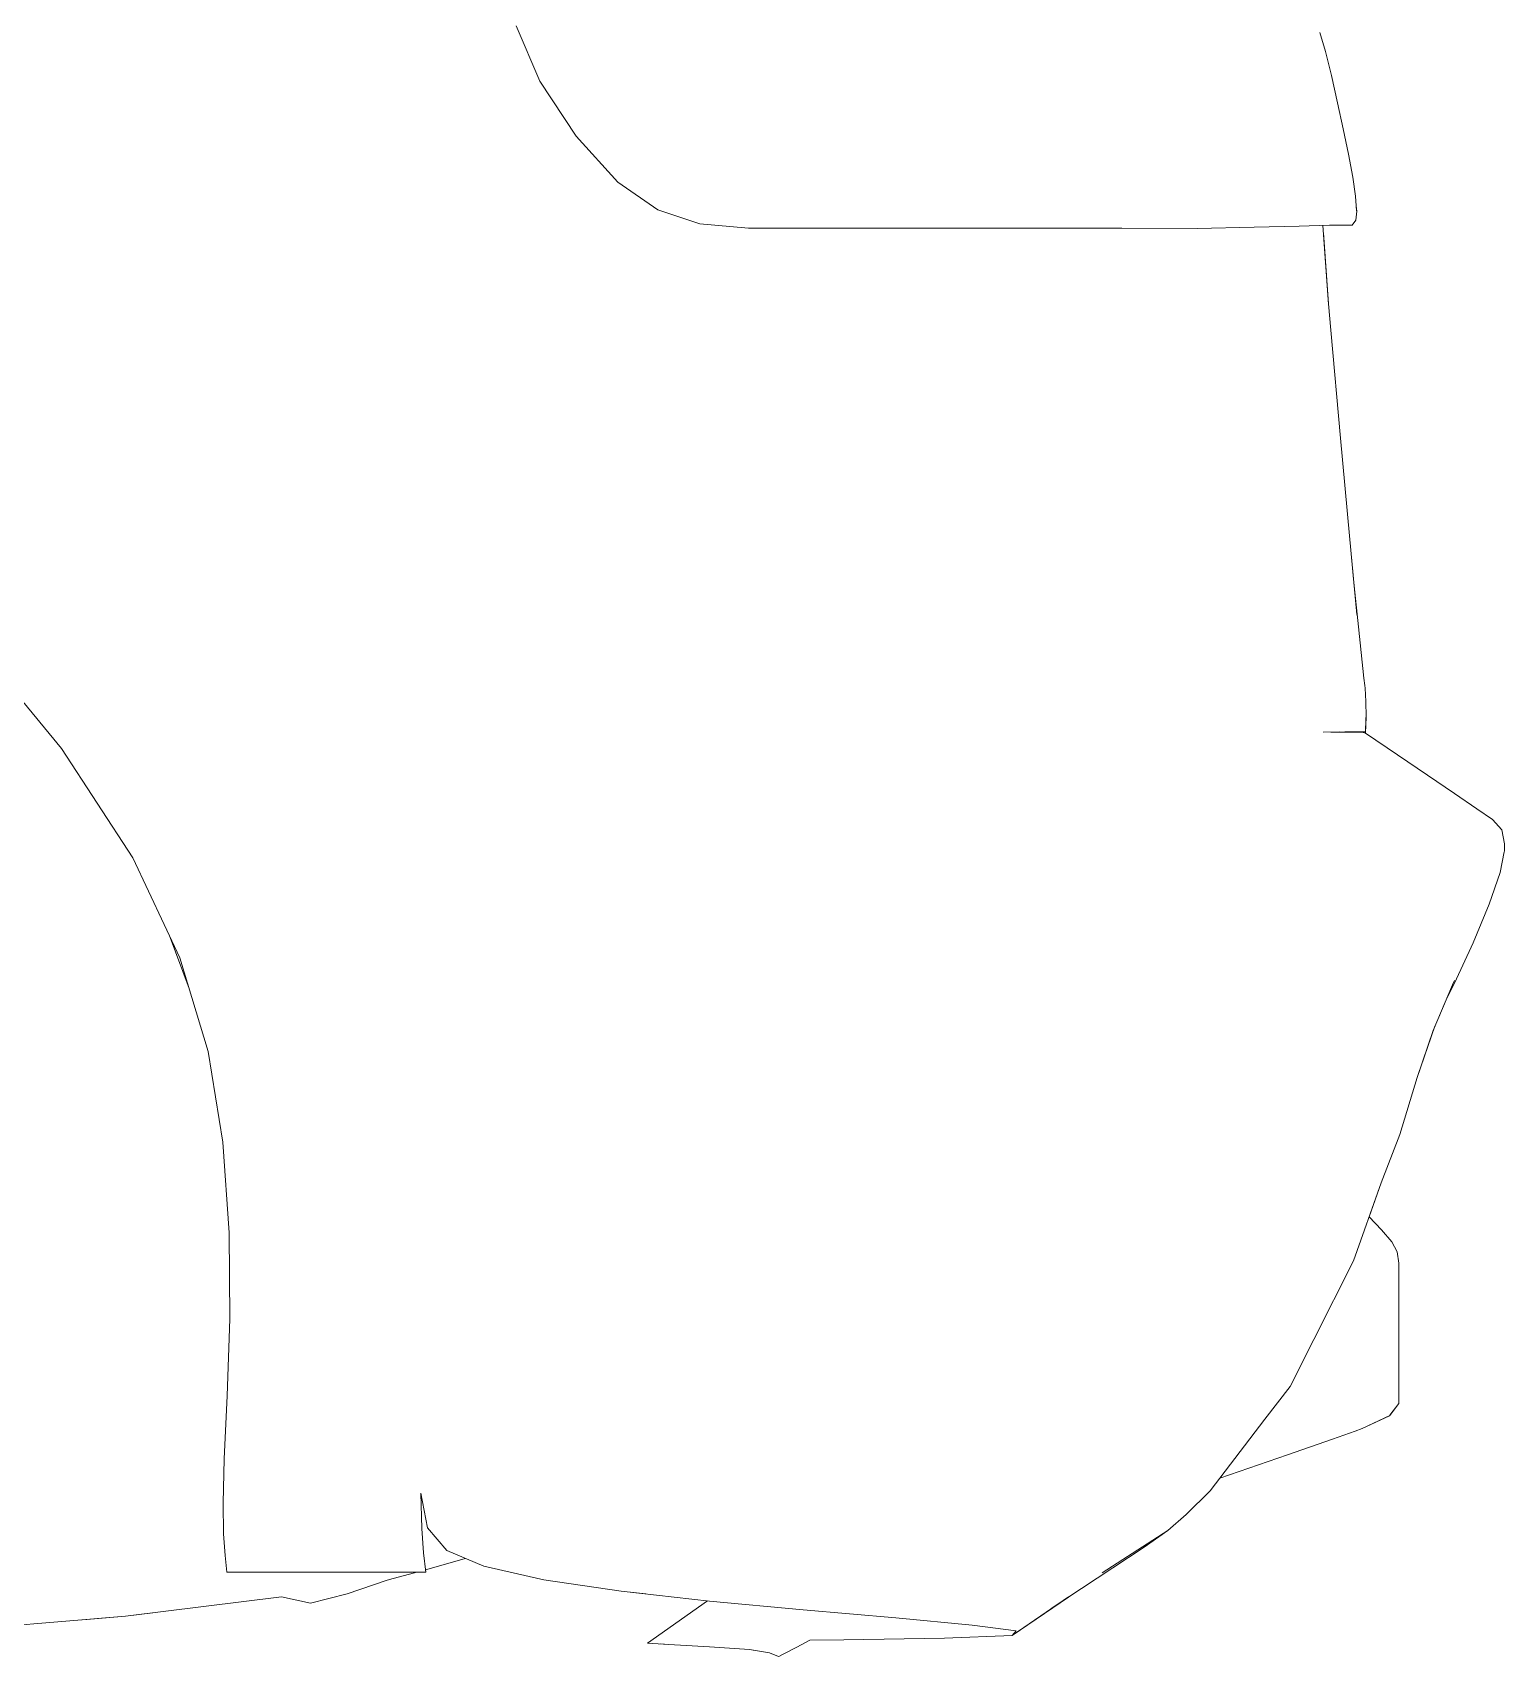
# Model space of a CAD drawing. Header units: millimetres. Extents: x -1879 to 2403, y -38 to 1439.
# Drawn here: x 1991.1 to 2402.9, y 205.8 to 660 of the extents above; entities that cross this region are included whole.
import ezdxf

# ---------------------------------------------------------------- set-up
doc = ezdxf.new("R2010")
doc.units = ezdxf.units.MM
doc.header["$MEASUREMENT"] = 0
doc.layers.add('CITROEN C4  01', color=7, linetype='Continuous', lineweight=0, true_color=0x9a0018)

msp = doc.modelspace()

# ---------------------------------------------------------------- linework, layer by layer
at = {"layer": 'CITROEN C4  01'}
for p, q in [((2133.07, 646.45), (2126.41, 661.9)), ((2351.22, 660.03), (2352.82, 654.75)), ((2351.22, 660.03), (2351.22, 660.03)), ((2352.82, 654.75), (2354.53, 647.95)), ((2143.23, 631), (2133.07, 646.45)), ((2354.53, 647.95), (2356.23, 640.35)), ((2357.79, 633.09), (2356.23, 640.35)), ((2357.79, 633.09), (2359.31, 625.95)), ((2357.79, 633.09), (2357.79, 633.09)), ((2154.89, 618.13), (2143.23, 631)), ((2359.31, 625.95), (2360.5, 619.57)), ((2166.05, 610.41), (2154.89, 618.13)), ((2361.27, 614.22), (2360.5, 619.57)), ((2361.55, 610.14), (2361.27, 614.22)), ((2361.27, 614.22), (2361.46, 611.53)), ((2177.84, 606.54), (2166.05, 610.41)), ((2361.58, 610.04), (2361.32, 607.55)), ((2361.46, 611.56), (2361.58, 610.04)), ((2361.55, 610.14), (2361.55, 610.14)), ((2191.37, 605.26), (2177.84, 606.54)), ((2207.74, 605.26), (2191.37, 605.26)), ((2228.09, 605.26), (2207.74, 605.26)), ((2250.69, 605.26), (2228.09, 605.26)), ((2273.84, 605.26), (2250.69, 605.26)), ((2295.84, 605.26), (2273.84, 605.26)), ((2295.84, 605.26), (2316.95, 605.16)), ((2316.95, 605.16), (2332.87, 605.55)), ((2345.51, 605.88), (2332.87, 605.55)), ((2354, 606.13), (2345.51, 605.88)), ((2353.65, 584.07), (2352.09, 606.07)), ((2354, 606.13), (2358.58, 606.12)), ((2358.58, 606.12), (2360.29, 606.11)), ((2360.29, 606.11), (2360.29, 606.11)), ((2360.29, 606.11), (2360.33, 606.1)), ((2361.32, 607.55), (2360.33, 606.1)), ((2360.33, 606.1), (2360.33, 606.1)), ((2361.28, 607.59), (2361.28, 607.59)), ((2361.28, 607.59), (2361.32, 607.55)), ((2361.32, 607.55), (2361.32, 607.55)), ((2352.25, 604.01), (2353.65, 584.1)), ((2354.29, 576.74), (2353.65, 584.09)), ((2354.29, 576.74), (2356.99, 546.55)), ((2356.99, 546.55), (2354.29, 576.74)), ((2356.99, 546.55), (2359.55, 519.21)), ((2359.55, 519.21), (2356.99, 546.55)), ((2359.55, 519.21), (2361.57, 497.27)), ((2360.84, 505.19), (2359.55, 519.21)), ((2362.03, 493.79), (2360.84, 505.23)), ((2360.84, 505.19), (2362.03, 493.79)), ((2361.57, 497.27), (2361.57, 497.27)), ((1971.04, 493.84), (1999.23, 459.76)), ((2363.59, 479.38), (2362.03, 493.79)), ((2363.58, 479.42), (2362.03, 493.79)), ((2363.59, 479.38), (2363.82, 477.33)), ((2363.82, 477.33), (2363.89, 476.59)), ((2363.89, 476.59), (2364.16, 472.85)), ((2364.16, 472.85), (2363.89, 476.58)), ((2364.16, 472.85), (2364.17, 468.58)), ((2364.17, 468.6), (2364.16, 472.85)), ((2364.17, 468.58), (2364.05, 464.06)), ((2364.05, 464.06), (2364.16, 468.29)), ((2364.05, 464.06), (2364.15, 468.14)), ((2364.17, 468.58), (2364.16, 468.29)), ((2364.16, 468.29), (2364.16, 468.31)), ((2364.16, 468.29), (2364.16, 468.29)), ((2364.16, 468.15), (2364.16, 468.29)), ((2364.16, 468.29), (2364.16, 468.29)), ((2352.17, 464.32), (2358.21, 464.39)), ((2356.67, 464.37), (2352.17, 464.32)), ((2360.16, 464.34), (2354.32, 464.3)), ((2354.32, 464.3), (2360.16, 464.34)), ((2354.32, 464.3), (2354.32, 464.3)), ((2358.21, 464.39), (2361.57, 464.43)), ((2363.08, 464.27), (2360.16, 464.34)), ((2360.16, 464.34), (2360.16, 464.34)), ((2360.16, 464.34), (2363.08, 464.27)), ((2361.57, 464.43), (2363.08, 464.43)), ((2363.08, 464.43), (2362.57, 464.43)), ((2363.08, 464.43), (2363.57, 464.42)), ((2364.05, 464.06), (2363.08, 464.27)), ((2363.08, 464.27), (2364.05, 464.06)), ((2363.08, 464.27), (2363.08, 464.27)), ((2363.57, 464.42), (2363.86, 464.38)), ((2363.86, 464.38), (2364, 464.28)), ((2364, 464.28), (2364.05, 464.06)), ((2364.12, 466.96), (2364.05, 464.06)), ((2364.05, 464.06), (2372.94, 458.01)), ((2364.05, 464.06), (2364.05, 464.06)), ((2372.94, 458.01), (2364.05, 464.06)), ((2364.05, 464.06), (2364.05, 464.06)), ((2364.05, 464.06), (2364.05, 464.06)), ((2364.12, 466.78), (2364.06, 464.51)), ((2364.11, 466.38), (2364.12, 466.78)), ((2364.12, 466.96), (2364.13, 467.08)), ((2364.12, 466.78), (2364.12, 466.96)), ((2364.12, 466.96), (2364.12, 466.67)), ((2364.12, 466.78), (2364.12, 466.79)), ((1999.23, 459.76), (2019.18, 429.17)), ((2372.94, 458.01), (2381.39, 452.27)), ((2381.39, 452.27), (2372.94, 458.01)), ((2381.39, 452.27), (2388.95, 447.13)), ((2388.95, 447.13), (2381.39, 452.27)), ((2388.95, 447.13), (2395.16, 442.9)), ((2395.16, 442.9), (2388.95, 447.13)), ((2395.16, 442.9), (2399.59, 439.9)), ((2399.59, 439.9), (2395.16, 442.9)), ((2399.59, 439.9), (2402.19, 436.99)), ((2402.19, 436.99), (2399.59, 439.9)), ((2402.19, 436.99), (2402.92, 433.08)), ((2402.92, 433.08), (2402.19, 436.99)), ((2402.88, 431.55), (2402.9, 432.16)), ((2402.9, 432.16), (2402.91, 432.72)), ((2402.91, 432.72), (2402.92, 433.08)), ((2402.91, 432.72), (2402.91, 432.7)), ((2402.92, 433.08), (2402.92, 433.08)), ((2019.18, 429.17), (2032.35, 401.2)), ((2401.69, 425.04), (2402.86, 430.83)), ((2402.86, 430.83), (2402.87, 431.05)), ((2402.86, 430.84), (2402.86, 430.83)), ((2402.87, 431.05), (2402.88, 431.55)), ((2398.59, 416.16), (2401.69, 425.04)), ((2394.12, 405.43), (2398.59, 416.16)), ((2029.31, 407.66), (2034.92, 392.65)), ((2388.88, 394.06), (2394.12, 405.43)), ((2032.35, 401.2), (2040.25, 374.97)), ((2382.97, 380.86), (2388.35, 393.59)), ((2386.85, 390.05), (2388.88, 394.06)), ((2388.9, 394.81), (2388.35, 393.6)), ((2388.35, 393.59), (2388.35, 393.59)), ((2388.9, 394.81), (2388.9, 394.81)), ((2386.85, 390.06), (2382.97, 380.86)), ((2378.52, 367.73), (2383.38, 382.07)), ((2382.97, 380.86), (2378.52, 367.73)), ((2040.25, 374.97), (2044.34, 349.61)), ((2378.52, 367.73), (2373.61, 351.76)), ((2373.61, 351.76), (2378.52, 367.73)), ((2373.61, 351.76), (2368.37, 338.21)), ((2368.37, 338.21), (2373.61, 351.76)), ((2044.34, 349.61), (2046.11, 324.25)), ((2360.69, 316.39), (2368.37, 338.21)), ((2368.37, 338.21), (2365.04, 328.74)), ((2365.04, 328.74), (2368.51, 325.11)), ((2368.51, 325.11), (2365.04, 328.74)), ((2365.04, 328.74), (2368.49, 325.13)), ((2046.11, 324.25), (2046.29, 300.18)), ((2368.51, 325.11), (2371.42, 321.71)), ((2368.51, 325.11), (2371.42, 321.71)), ((2371.42, 321.71), (2368.51, 325.11)), ((2371.42, 321.71), (2372.88, 318.95)), ((2371.42, 321.71), (2372.88, 318.95)), ((2371.42, 321.71), (2372.88, 318.95)), ((2372.88, 318.95), (2373.37, 315.82)), ((2373.37, 315.82), (2372.88, 318.95)), ((2372.88, 318.95), (2373.37, 315.82)), ((2372.88, 318.95), (2373.37, 315.82)), ((2373.37, 315.82), (2372.88, 318.95)), ((2349.61, 294.42), (2360.69, 316.39)), ((2373.37, 315.82), (2373.37, 315.82)), ((2373.37, 315.82), (2373.37, 315.82)), ((2373.37, 311.29), (2373.37, 315.82)), ((2373.37, 315.82), (2373.37, 315.82)), ((2373.37, 315.82), (2373.37, 315.82)), ((2373.37, 315.81), (2373.37, 311.29)), ((2373.37, 304.34), (2373.37, 311.29)), ((2373.37, 311.29), (2373.37, 304.34)), ((2373.37, 311.29), (2373.37, 304.34)), ((2046.29, 300.18), (2045.59, 278.69)), ((2373.37, 304.34), (2373.37, 296.18)), ((2373.37, 304.34), (2373.37, 296.18)), ((2373.37, 296.18), (2373.37, 288.02)), ((2373.37, 288.02), (2373.37, 296.18)), ((2342.95, 281.26), (2349.61, 294.42)), ((2373.37, 288.02), (2373.37, 288.02)), ((2373.37, 281.07), (2373.37, 288.02)), ((2373.37, 288.02), (2373.37, 288.02)), ((2373.37, 288), (2373.37, 281.07)), ((2045.59, 278.69), (2044.73, 261.07)), ((2335.82, 272.1), (2342.95, 281.26)), ((2373.37, 276.54), (2373.37, 281.07)), ((2373.37, 281.07), (2373.37, 276.54)), ((2373.37, 281.07), (2373.37, 276.54)), ((2370.8, 273.13), (2363.08, 269.52)), ((2363.08, 269.52), (2370.7, 273.09)), ((2370.7, 273.09), (2370.8, 273.13)), ((2373.37, 276.54), (2370.8, 273.13)), ((2370.8, 273.13), (2370.8, 273.13)), ((2370.8, 273.13), (2370.8, 273.13)), ((2370.8, 273.13), (2370.8, 273.13)), ((2370.8, 273.13), (2370.8, 273.13)), ((2370.87, 273.22), (2373.37, 276.54)), ((2373.33, 276.5), (2373.37, 276.54)), ((2373.37, 276.54), (2373.37, 276.54)), ((2373.37, 276.54), (2373.37, 276.54)), ((2373.37, 276.54), (2373.37, 276.54)), ((2373.37, 276.54), (2373.37, 276.54)), ((2373.37, 276.54), (2373.37, 276.54)), ((2335.82, 272.1), (2320.6, 252.08)), ((2361.09, 268.75), (2354.83, 266.56)), ((2363.08, 269.52), (2361.09, 268.75)), ((2361.09, 268.75), (2363.08, 269.52)), ((2354.83, 266.56), (2342.25, 262.2)), ((2044.73, 261.07), (2044.43, 248.62)), ((2323.31, 255.64), (2342.25, 262.2)), ((2342.25, 262.2), (2323.31, 255.64)), ((2320.6, 252.08), (2323.31, 255.64)), ((2099.73, 251.42), (2101.62, 241.75)), ((2100, 241.59), (2099.73, 251.42)), ((2313.88, 245.5), (2320.6, 252.08)), ((2320.6, 252.08), (2313.88, 245.5)), ((2044.43, 248.62), (2044.56, 240.03)), ((2308.73, 240.99), (2313.88, 245.5)), ((2313.88, 245.5), (2308.73, 240.99)), ((2100.5, 234.71), (2100, 241.59)), ((2101.62, 241.75), (2106.99, 235.38)), ((2290.31, 229.14), (2308.73, 240.99)), ((2302.07, 236.3), (2308.73, 240.99)), ((2308.73, 240.99), (2302.07, 236.3)), ((2044.56, 240.03), (2044.96, 234.03)), ((2284.55, 224.81), (2302.07, 236.3)), ((2302.07, 236.3), (2284.55, 224.81)), ((2302.07, 236.3), (2302.06, 236.29)), ((2302.07, 236.3), (2302.07, 236.3)), ((2302.07, 236.3), (2302.07, 236.3)), ((2044.96, 234.03), (2045.51, 229.32)), ((2101.13, 229.32), (2100.5, 234.71)), ((2101.05, 230.02), (2111.25, 232.92)), ((2106.27, 232.13), (2106.27, 232.13)), ((2106.99, 235.38), (2117.33, 230.98)), ((2111.25, 232.92), (2112.13, 233.19)), ((2045.51, 229.32), (2047.73, 229.32)), ((2047.73, 229.32), (2050.41, 229.32)), ((2050.41, 229.32), (2054, 229.32)), ((2054, 229.32), (2058.93, 229.32)), ((2058.93, 229.32), (2065.67, 229.32)), ((2065.67, 229.32), (2073.32, 229.32)), ((2073.32, 229.32), (2080.96, 229.32)), ((2080.96, 229.32), (2087.7, 229.32)), ((2087.7, 229.32), (2092.63, 229.32)), ((2090.3, 227.09), (2091.96, 227.61)), ((2097.98, 229.15), (2091.96, 227.61)), ((2092.63, 229.32), (2096.22, 229.32)), ((2096.22, 229.32), (2098.9, 229.32)), ((2097.98, 229.15), (2098.58, 229.32)), ((2098.9, 229.32), (2101.13, 229.32)), ((2101.05, 230.02), (2101.12, 229.33)), ((2117.33, 230.98), (2134.16, 227.24)), ((2134.16, 227.24), (2155.79, 224.04)), ((2079.17, 223.32), (2068.91, 220.71)), ((2090.3, 227.09), (2079.17, 223.32)), ((2155.79, 224.04), (2180.53, 221.28)), ((2162.73, 223.27), (2155.79, 224.04)), ((2284.55, 224.81), (2276.08, 219.18)), ((2280.92, 222.4), (2284.55, 224.81)), ((2060.8, 222.46), (2017.1, 217)), ((2068.91, 220.71), (2060.8, 222.46)), ((2068.91, 220.71), (2068.91, 220.71)), ((2163.16, 209.53), (2179.97, 221.34)), ((2180.53, 221.28), (2206.72, 218.82)), ((2206.72, 218.82), (2232.65, 216.56)), ((2280.94, 222.41), (2265.14, 211.63)), ((2265.14, 211.63), (2280.92, 222.4)), ((2276.08, 219.18), (2276.08, 219.18)), ((1972.83, 213.35), (2017.1, 217)), ((2017.1, 217), (2005.15, 216.02)), ((2017.1, 217), (2024.78, 217.96)), ((2232.65, 216.56), (2253.96, 214.56)), ((2253.96, 214.56), (2266.25, 212.9)), ((2163.16, 209.53), (2169.14, 209.07)), ((2169.14, 209.07), (2166.73, 209.26)), ((2169.14, 209.07), (2180.47, 208.46)), ((2208.57, 210.29), (2204.93, 208.41)), ((2204.93, 208.41), (2208.57, 210.29)), ((2208.57, 210.29), (2218.06, 210.38)), ((2246.24, 210.84), (2218.06, 210.38)), ((2265.14, 211.63), (2246.24, 210.84)), ((2246.24, 210.84), (2265.14, 211.63)), ((2266.25, 212.9), (2265.14, 211.63)), ((2180.47, 208.46), (2191.67, 207.7)), ((2192.71, 207.52), (2191.67, 207.7)), ((2191.67, 207.7), (2197.26, 206.74)), ((2197.26, 206.74), (2199.31, 205.98)), ((2199.31, 205.98), (2199.9, 205.75)), ((2201.08, 206.44), (2199.9, 205.75)), ((2199.9, 205.75), (2201.08, 206.44)), ((2199.9, 205.75), (2199.9, 205.76)), ((2199.9, 205.75), (2199.9, 205.75)), ((2204.93, 208.41), (2201.08, 206.44)), ((2201.08, 206.44), (2204.93, 208.41))]:
    msp.add_line(p, q, dxfattribs=at)
at = {"layer": 'CITROEN C4  01', "flags": 128}
for points in [[(2372.88, 318.95), (2371.42, 321.71), (2368.51, 325.11)], [(2373.37, 311.29), (2373.37, 311.29), (2373.37, 311.29)]]:
    msp.add_lwpolyline(points, dxfattribs=at)

doc.saveas('drawing.dxf')
